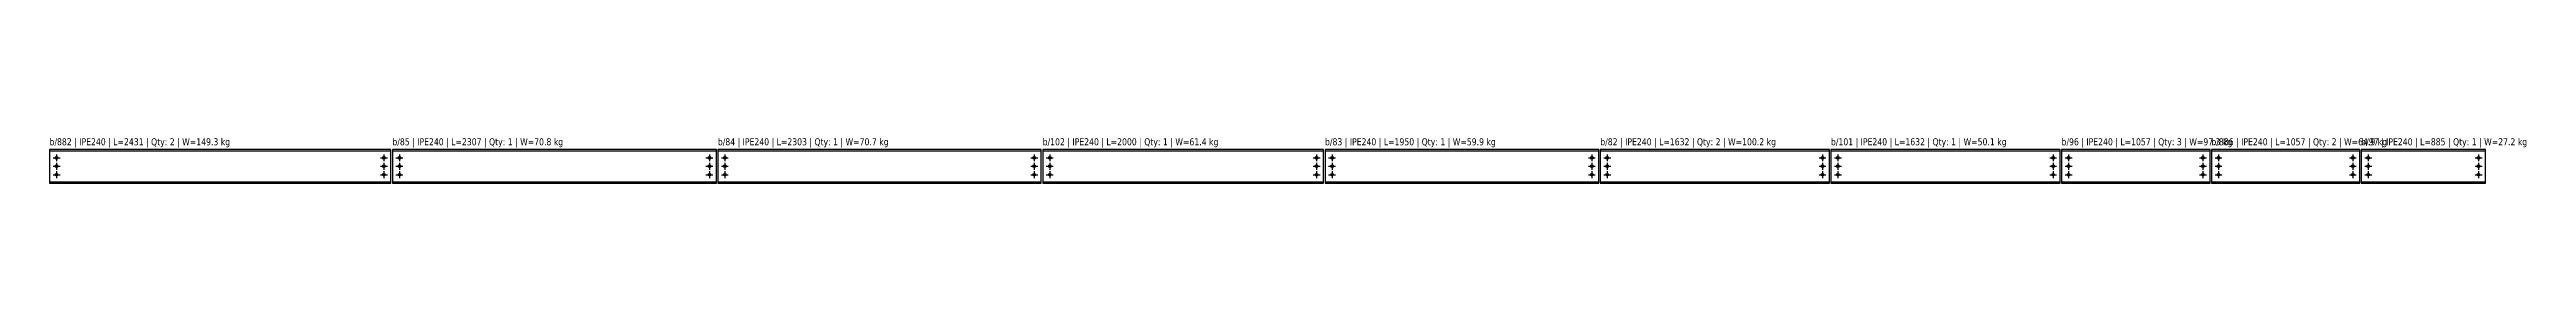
# Model space of a CAD drawing. Header units: millimetres. Extents: x 0 to 240831, y 0 to 45222.
# Drawn here: x 223196 to 240831, y 8000 to 8322 of the extents above; entities that cross this region are included whole.
import ezdxf
from ezdxf.enums import TextEntityAlignment as Align

# ---------------------------------------------------------------- set-up
doc = ezdxf.new("R2010")
doc.units = ezdxf.units.MM
doc.header["$LTSCALE"] = 1000
for name, color, linetype in [('IPE240', 2, 'Continuous'), ('PERFORACIONES', 1, 'Continuous'), ('TXT_GEN', 3, 'Continuous')]:
    doc.layers.add(name, color=color, linetype=linetype)
doc.styles.add('VERDNA', font='verdana.ttf', dxfattribs={"width": 0.8})

# ---------------------------------------------------------------- blocks, each defined once
blk = doc.blocks.new('D19')
at = {"layer": 'PERFORACIONES', "linetype": 'ByBlock'}
for p, q in [((-24.5, 0), (24.5, 0)), ((0, 24.5), (0, -24.5))]:
    blk.add_line(p, q, dxfattribs=at)
blk.add_circle((0, 0), 9.5, dxfattribs=at)

msp = doc.modelspace()

# ---------------------------------------------------------------- linework, layer by layer
at = {"layer": 'IPE240'}
for p, q in [((223196, 8230), (225627, 8230)), ((225637, 8230), (227944, 8230)), ((227954, 8230), (230257, 8230)), ((230267, 8230), (232267, 8230)), ((232277, 8230), (234227, 8230)), ((234237, 8230), (235869, 8230)), ((235879, 8230), (237511, 8230)), ((237521, 8230), (238578, 8230)), ((238588, 8230), (239645, 8230)), ((239655, 8230), (240540, 8230)), ((223196, 8010), (225627, 8010)), ((225637, 8010), (227944, 8010)), ((227954, 8010), (230257, 8010)), ((230267, 8010), (232267, 8010)), ((232277, 8010), (234227, 8010)), ((234237, 8010), (235869, 8010)), ((235879, 8010), (237511, 8010)), ((237521, 8010), (238578, 8010)), ((238588, 8010), (239645, 8010)), ((239655, 8010), (240540, 8010))]:
    msp.add_line(p, q, dxfattribs=at)
for points in [[(223196, 8000), (225627, 8000), (225627, 8240), (223196, 8240)], [(225637, 8000), (227944, 8000), (227944, 8240), (225637, 8240)], [(227954, 8000), (230257, 8000), (230257, 8240), (227954, 8240)], [(230267, 8000), (232267, 8000), (232267, 8240), (230267, 8240)], [(232277, 8000), (234227, 8000), (234227, 8240), (232277, 8240)], [(234237, 8000), (235869, 8000), (235869, 8240), (234237, 8240)], [(235879, 8000), (237511, 8000), (237511, 8240), (235879, 8240)], [(237521, 8000), (238578, 8000), (238578, 8240), (237521, 8240)], [(238588, 8000), (239645, 8000), (239645, 8240), (238588, 8240)], [(239655, 8000), (240540, 8000), (240540, 8240), (239655, 8240)]]:
    msp.add_lwpolyline(points, close=True, dxfattribs=at)

# ---------------------------------------------------------------- block references
for p in [(223246, 8180), (223246, 8120), (225577, 8180), (225577, 8120), (225687, 8180), (225687, 8120), (227894, 8180), (227894, 8120), (228004, 8180), (228004, 8120), (230207, 8180), (230207, 8120), (230317, 8180), (230317, 8120), (232217, 8180), (232217, 8120), (232327, 8180), (232327, 8120), (234177, 8180), (234177, 8120), (234287, 8180), (234287, 8120), (235819, 8180), (235819, 8120), (235929, 8180), (235929, 8120), (237461, 8180), (237461, 8120), (237571, 8180), (237571, 8120), (238528, 8180), (238528, 8120), (238638, 8180), (238638, 8120), (239595, 8180), (239595, 8120), (239705, 8180), (239705, 8120), (240490, 8180), (240490, 8120), (223246, 8060), (225577, 8060), (225687, 8060), (227894, 8060), (228004, 8060), (230207, 8060), (230317, 8060), (232217, 8060), (232327, 8060), (234177, 8060), (234287, 8060), (235819, 8060), (235929, 8060), (237461, 8060), (237571, 8060), (238528, 8060), (238638, 8060), (239595, 8060), (239705, 8060), (240490, 8060)]:
    msp.add_blockref('D19', p, dxfattribs=at)

# ---------------------------------------------------------------- texts
at = {"layer": 'TXT_GEN', "style": 'VERDNA', "width": 0.8}
for s, p in [('b/882 | IPE240 | L=2431 | Qty: 2 | W=149.3 kg', (223196, 8255)), ('b/85 | IPE240 | L=2307 | Qty: 1 | W=70.8 kg', (225637, 8255)), ('b/84 | IPE240 | L=2303 | Qty: 1 | W=70.7 kg', (227954, 8255)), ('b/102 | IPE240 | L=2000 | Qty: 1 | W=61.4 kg', (230267, 8255)), ('b/83 | IPE240 | L=1950 | Qty: 1 | W=59.9 kg', (232277, 8255)), ('b/82 | IPE240 | L=1632 | Qty: 2 | W=100.2 kg', (234237, 8255)), ('b/101 | IPE240 | L=1632 | Qty: 1 | W=50.1 kg', (235879, 8255)), ('b/96 | IPE240 | L=1057 | Qty: 3 | W=97.3 kg', (237521, 8255)), ('b/886 | IPE240 | L=1057 | Qty: 2 | W=64.9 kg', (238588, 8255)), ('b/97 | IPE240 | L=885 | Qty: 1 | W=27.2 kg', (239655, 8255))]:
    msp.add_text(s, height=50, dxfattribs=at).set_placement(p, align=Align.BOTTOM_LEFT)

doc.saveas('drawing.dxf')
